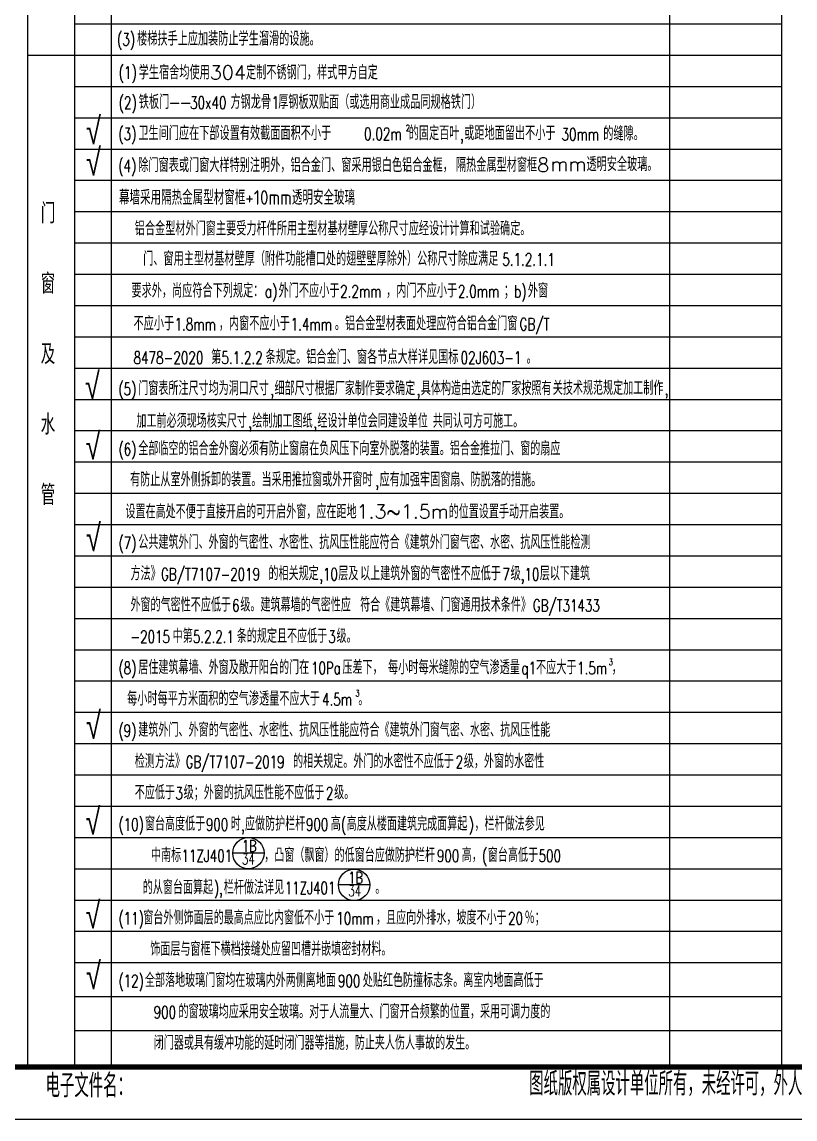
# Model space of a CAD drawing. Extents: x -1041549 to 749950, y -354245 to 17554.
# Drawn here: x -249514 to -234700, y -187337 to -166301 of the extents above; entities that cross this region are included whole.
import ezdxf

# ---------------------------------------------------------------- set-up
doc = ezdxf.new("R2010")
doc.units = 0
doc.header["$LTSCALE"] = 1000
doc.header["$MEASUREMENT"] = 0
for name, color, linetype in [('14', 1, 'Continuous'), ('DIM_IDEN', 3, 'Continuous'), ('PUB_TEXT', 7, 'Continuous'), ('PUB_TITLE', 4, 'Continuous')]:
    doc.layers.add(name, color=color, linetype=linetype)
doc.styles.add('_TCH_DIM', font='SIMPLEX', dxfattribs={"bigfont": 'GBCBIG'})
doc.styles.add('_TCH_LABEL', font='COMPLEX', dxfattribs={"bigfont": 'GBCBIG'})
doc.styles.add('hztxt', font='romand_pkpm', dxfattribs={"bigfont": 'gbcbig'})
doc.styles.get("Standard").update_dxf_attribs({"font": 'gbenor.shx', "bigfont": 'gbcbig.shx'})
doc.styles.add('天正', font='SIMPLEX', dxfattribs={"width": 0.8, "bigfont": 'HZTXT'})

# ---------------------------------------------------------------- blocks, each defined once
blk = doc.blocks.new('A$Cd685cae3')
at = {"layer": '14', "style": 'hztxt', "width": 0.85}
for s, p in [('电子文件名：', (-55, 35)), ('图纸版权属设计单位所有，未经许可，外人及外单位不得翻印复制作为其他工程之用。', (9212, 71))]:
    blk.add_text(s, height=450, rotation=359.9997, dxfattribs=at).set_placement(p)

msp = doc.modelspace()

# ---------------------------------------------------------------- linework, layer by layer
at = {"layer": 'DIM_IDEN'}
for p, q in [((-244875.9, -182238.2), (-245475.9, -182238.2)), ((-242850.2, -182848), (-243450.2, -182848))]:
    msp.add_line(p, q, dxfattribs=at)
for centre in [(-245175.9, -182238.2), (-243150.2, -182848)]:
    msp.add_circle(centre, 300, dxfattribs=at)
at = {"layer": 'PUB_TITLE'}
for p, q in [((-234955.6, -186337.4), (-234955.6, -146337.4)), ((-248505.7, -166337.4), (-234955.6, -166337.4)), ((-249405.6, -166937.4), (-234955.6, -166937.4)), ((-248505.7, -167537.4), (-234955.6, -167537.4)), ((-248505.7, -168137.4), (-234955.6, -168137.4)), ((-248505.7, -168737.4), (-234955.6, -168737.4)), ((-248505.7, -169337.4), (-234955.6, -169337.4)), ((-248505.7, -169937.4), (-234955.6, -169937.4)), ((-248505.7, -170537.4), (-234955.6, -170537.4)), ((-248505.7, -171137.4), (-234955.6, -171137.4)), ((-248505.7, -171737.4), (-234955.6, -171737.4)), ((-248505.7, -172337.4), (-234955.6, -172337.4)), ((-248505.7, -172937.4), (-234955.6, -172937.4)), ((-248505.7, -173537.4), (-234955.6, -173537.4)), ((-248505.7, -174137.4), (-234955.6, -174137.4)), ((-248505.7, -174737.4), (-234955.6, -174737.4)), ((-248505.7, -175337.4), (-234955.6, -175337.4)), ((-248505.7, -175937.4), (-234955.6, -175937.4)), ((-248505.7, -176537.4), (-234955.6, -176537.4)), ((-248505.7, -177137.4), (-234955.6, -177137.4)), ((-248505.7, -177737.4), (-234955.6, -177737.4)), ((-248505.7, -178337.4), (-234955.6, -178337.4)), ((-248505.7, -178937.4), (-234955.6, -178937.4)), ((-248505.7, -179537.4), (-234955.6, -179537.4)), ((-248505.7, -180137.4), (-234955.6, -180137.4)), ((-248505.7, -180737.4), (-234955.6, -180737.4)), ((-248505.7, -181337.4), (-234955.6, -181337.4)), ((-248505.7, -181937.4), (-234955.6, -181937.4)), ((-248505.7, -182537.4), (-234955.6, -182537.4)), ((-248505.7, -183137.4), (-234955.6, -183137.4)), ((-248505.7, -183737.4), (-234955.6, -183737.4)), ((-248505.7, -184337.4), (-234955.6, -184337.4)), ((-248505.7, -184987.4), (-234955.6, -184987.4)), ((-248505.7, -185637.4), (-234955.6, -185637.4))]:
    msp.add_line(p, q, dxfattribs=at)
for points in [[(-283355.6, -187337.4), (-223955.6, -187337.4), (-223955.6, -145337.4), (-283355.6, -145337.4)], [(-249405.6, -186337.4), (-224955.8, -186337.4), (-224955.4, -146337.4), (-249405.7, -146337.4)]]:
    msp.add_lwpolyline(points, close=True, dxfattribs=at)
at = {"layer": 'PUB_TITLE', "const_width": 100}
msp.add_lwpolyline([(-280855.6, -186337.4), (-224955.6, -186337.4), (-224955.6, -146337.4), (-280855.6, -146337.4)], close=True, dxfattribs=at)
at = {"layer": 'PUB_TITLE'}
for points in [[(-249405.7, -146337.4), (-249405.7, -186337.4)], [(-248505.7, -146337.4), (-248505.7, -186337.4)], [(-247805.7, -146383.8), (-247805.7, -186337.4)], [(-237105.6, -146337.4), (-237105.6, -186337.4)]]:
    msp.add_lwpolyline(points, dxfattribs=at)

# ---------------------------------------------------------------- block references
at = {"color": 2}
msp.add_blockref('A$Cd685cae3', (-249005.3, -186956.4), dxfattribs=at)

# ---------------------------------------------------------------- texts
at = {"layer": 'PUB_TEXT', "color": 4}
msp.add_text('幕墙采用隔热金属型材窗框+10mm透明安全玻璃', height=280, dxfattribs=at).set_placement((-247654.3, -169806.2, 0))
at = {"layer": 'PUB_TEXT', "color": 7, "style": '_TCH_LABEL', "width": 0.705882}
for s, height, p in [('1B', 224.52, (-245299.6, -182214.1)), ('34', 205.27, (-245299.6, -182455.6)), ('1B', 224.52, (-243262.3, -182823.8)), ('34', 205.27, (-243262.3, -183065.3))]:
    msp.add_text(s, height=height, dxfattribs=at).set_placement(p)
at = {"layer": 'PUB_TITLE'}
for s, height, style, width, p in [('(3)', 238, '_TCH_DIM', 0.705882, (-247692.4, -166756.5)), ('(1)', 238, '_TCH_DIM', 0.705882, (-247660.5, -167390.5)), ('(2)', 238, '_TCH_DIM', 0.705882, (-247660.5, -167968.9)), ('30x40', 238, '_TCH_DIM', 0.705882, (-246293.5, -167968.9)), ('1', 238, '_TCH_DIM', 0.705882, (-244731.1, -167968.9)), ('√', 500, '天正', 0.8, (-248287.7, -168643.9)), ('(3)', 238, '_TCH_DIM', 0.705882, (-247667.8, -168567.1)), ('2', 119, '_TCH_DIM', 0.705882, (-242158.7, -168392.1)), ('0.02m', 238, '_TCH_DIM', 0.705882, (-242958.7, -168567.1)), ('30mm', 238, '_TCH_DIM', 0.705882, (-239175.2, -168574.7)), ('√', 500, '天正', 0.8, (-248287.7, -169243.9)), (',', 238, '_TCH_DIM', 0.705882, (-241119.8, -168567.1)), ('(4)', 238, '_TCH_DIM', 0.705882, (-247669.3, -169180.5)), ('5.1.2.1.1', 238, '_TCH_DIM', 0.705882, (-240310.1, -170974.7)), ('a)', 238, '_TCH_DIM', 0.705882, (-244860.4, -171586.3)), ('2.2mm', 238, '_TCH_DIM', 0.705882, (-243416.8, -171586.3)), ('2.0mm', 238, '_TCH_DIM', 0.705882, (-241160.6, -171586.3)), ('b)', 238, '_TCH_DIM', 0.705882, (-240084, -171586.3)), ('1.8mm', 238, '_TCH_DIM', 0.705882, (-246590.4, -172216.3)), ('1.4mm', 238, '_TCH_DIM', 0.705882, (-244366.2, -172216.3)), ('GB/T', 238, '_TCH_DIM', 0.705882, (-239979.5, -172216.3)), ('8478-2020', 238, '_TCH_DIM', 0.705882, (-247376.8, -172858.8)), ('5.1.2.2', 238, '_TCH_DIM', 0.705882, (-245692.2, -172858.8)), ('02J603-1', 238, '_TCH_DIM', 0.705882, (-241108.9, -172858.8)), ('√', 495.2, '天正', 0.8, (-248307.6, -173532.1)), ('(5)', 235.7, '_TCH_DIM', 0.705882, (-247665.7, -173457.8)), (',', 235.7, '_TCH_DIM', 0.705882, (-244754.4, -173457.8)), (',', 235.7, '_TCH_DIM', 0.705882, (-241949.4, -173457.8)), (',', 235.7, '_TCH_DIM', 0.705882, (-237200.4, -173452.3)), ('√', 495.2, '天正', 0.8, (-248296.7, -174686.1)), (',', 235.7, '_TCH_DIM', 0.705882, (-245179.5, -174082.3)), (',', 235.7, '_TCH_DIM', 0.705882, (-243932.1, -174082.3)), ('(6)', 235.7, '_TCH_DIM', 0.705882, (-247664.8, -174611.8)), ('√', 500, '天正', 0.8, (-248287.7, -176443.9)), ('(7)', 235.7, '_TCH_DIM', 0.705882, (-247664.8, -176407.8)), ('GB/T7107-2019', 235.697, '_TCH_DIM', 0.705882, (-246850.3, -177007.8)), (',10', 235.7, '_TCH_DIM', 0.705882, (-243817, -177007.8)), ('7', 235.7, '_TCH_DIM', 0.705882, (-240308.7, -177007.8)), (',10', 235.7, '_TCH_DIM', 0.705882, (-239955.6, -177007.8)), ('GB/T31433', 235.7, '_TCH_DIM', 0.705882, (-239724.6, -177607.8)), ('6', 235.7, '_TCH_DIM', 0.705882, (-245487.5, -177607.8)), ('-2015', 235.7, '_TCH_DIM', 0.705882, (-247434.4, -178207.8)), ('5.2.2.1', 235.7, '_TCH_DIM', 0.705882, (-246236.9, -178207.8)), ('3', 235.7, '_TCH_DIM', 0.705882, (-243644.9, -178207.8)), ('(8)', 235.7, '_TCH_DIM', 0.705882, (-247664.8, -178807.8)), ('10Pa', 235.7, '_TCH_DIM', 0.705882, (-243974.7, -178807.8)), ('q1', 238, '_TCH_DIM', 0.705882, (-239943.7, -178809.5)), ('1.5m', 238, '_TCH_DIM', 0.705882, (-238877.3, -178809.5)), ('3', 119, '_TCH_DIM', 0.705882, (-238269.3, -178634.5)), ('4.5m', 238, '_TCH_DIM', 0.705882, (-243764.1, -179409.5)), ('3', 119, '_TCH_DIM', 0.705882, (-243124.1, -179234.5)), ('√', 500, '天正', 0.8, (-248287.7, -180043.9)), ('(9)', 235.7, '_TCH_DIM', 0.705882, (-247664.8, -180007.8)), ('GB/T7107-2019', 235.697, '_TCH_DIM', 0.705882, (-246379.2, -180607.8)), ('2', 235.7, '_TCH_DIM', 0.705882, (-241204.3, -180607.8)), ('3', 235.7, '_TCH_DIM', 0.705882, (-246573.9, -181207.8)), ('2', 235.7, '_TCH_DIM', 0.705882, (-243689.8, -181207.8)), ('√', 495.2, '天正', 0.8, (-248296.7, -181882.1)), ('(10)', 235.7, '_TCH_DIM', 0.705882, (-247664.8, -181807.8)), ('(', 235.7, '_TCH_DIM', 0.705882, (-243402.1, -181807.8)), (')', 235.7, '_TCH_DIM', 0.705882, (-240954.8, -181807.8)), ('900', 235.7, '_TCH_DIM', 0.705882, (-245989.6, -181807.8)), ('900', 235.7, '_TCH_DIM', 0.705882, (-244072.1, -181807.8)), (',', 235.7, '_TCH_DIM', 0.705882, (-245319.5, -181807.8)), ('11ZJ401', 235.7, '_TCH_DIM', 0.705882, (-246456.6, -182407.8)), ('900', 235.7, '_TCH_DIM', 0.705882, (-241562.3, -182407.8)), ('(', 235.7, '_TCH_DIM', 0.705882, (-240697.6, -182407.8)), ('500', 235.7, '_TCH_DIM', 0.705882, (-239613.2, -182407.8)), ('),', 235.7, '_TCH_DIM', 0.705882, (-245836.4, -183025.6)), ('11ZJ401', 235.7, '_TCH_DIM', 0.705882, (-244478.1, -183025.6)), ('√', 495.2, '天正', 0.8, (-248296.7, -183682.1)), ('(11)', 235.7, '_TCH_DIM', 0.705882, (-247664.8, -183607.8)), ('10mm', 235.7, '_TCH_DIM', 0.705882, (-243490.2, -183607.8)), ('20', 235.7, '_TCH_DIM', 0.705882, (-240198.7, -183607.8)), ('√', 500, '天正', 0.8, (-248287.7, -184843.9)), ('(12)', 235.7, '_TCH_DIM', 0.705882, (-247664.8, -184807.8)), ('900', 235.7, '_TCH_DIM', 0.705882, (-243458.6, -184807.8)), ('900', 235.7, '_TCH_DIM', 0.705882, (-246989.2, -185407.8))]:
    msp.add_text(s, height=height, dxfattribs=dict(at, style=style, width=width)).set_placement(p)
at = {"layer": 'PUB_TITLE', "style": '_TCH_DIM'}
for s, height, p in [('楼梯扶手上应加装防止学生溜滑的设施。', 270.071, (-247308.4, -166756.5)), ('学生宿舍均使用304定制不锈钢门，样式甲方自定', 270.071, (-247276.5, -167403.6)), ('铁板门——', 270.07, (-247276.5, -167968.9)), ('方钢龙骨', 270.07, (-245517.5, -167968.9)), ('厚钢板双贴面（或选用商业成品同规格铁门）', 270.071, (-244603.1, -167968.9)), ('卫生间门应在下部设置有效截面面积不小于', 270.071, (-247283.8, -168567.1)), ('的固定百叶', 270.07, (-242102.7, -168567.1)), ('或距地面留出不小于', 270.07, (-241039.8, -168567.1)), ('的缝隙。', 270.07, (-238375.2, -168574.7)), ('除门窗表或门窗大样特别注明外，铝合金门、窗采用银白色铝合金框，', 270.071, (-247285.3, -169180.5)), ('隔热金属型材窗框8', 270.07, (-241197, -169175.3)), ('mm透明安全玻璃。', 270.07, (-239390.3, -169162.2)), ('门', 385.8, (-249154.5, -170162.4)), ('铝合金型材外门窗主要受力杆件所用主型材基材壁厚公称尺寸应经设计计算和试验确定。', 270.071, (-247353, -170395.7)), ('门、窗用主型材基材壁厚（附件功能槽口处的翅壁壁厚除外）公称尺寸除应满足', 270.071, (-247190.9, -170974.7)), ('窗', 385.8, (-249154.5, -171512.4)), ('要求外，尚应符合下列规定：', 270.071, (-247416.1, -171586.3)), ('外门不应小于', 270.07, (-244596.4, -171586.3)), ('，内门不应小于', 270.07, (-242536.8, -171586.3)), ('；', 270.1, (-240280.6, -171586.3)), ('外窗', 270.07, (-239820, -171586.3)), ('不应小于', 270.07, (-247376.8, -172216.3)), ('，内窗不应小于', 270.07, (-245742.4, -172216.3)), ('。铝合金型材表面处理应符合铝合金门窗', 270.071, (-243518.2, -172216.3)), ('及', 385.8, (-249154.5, -172862.4)), ('第', 270.1, (-245888.8, -172858.8)), ('条规定。铝合金门、窗各节点大样详见国标', 270.071, (-244844.2, -172858.8)), ('。', 270.1, (-239844.9, -172858.8)), ('门窗表所注尺寸均为洞口尺寸', 267.457, (-247285.4, -173457.8)), ('细部尺寸根据厂家制作要求确定', 267.457, (-244675.1, -173457.8)), ('具体构造由选定的厂家按照有', 267.457, (-241870.2, -173457.8)), ('关技术规范规定加工制作', 267.457, (-239342, -173452.3)), ('水', 385.8, (-249154.5, -174212.4)), ('加工前必须现场核实尺寸', 267.457, (-247321.1, -174082.3)), ('绘制加工图纸', 267.46, (-245100.3, -174082.3)), ('经设计单位会同建设单位', 267.457, (-243852.9, -174082.3)), ('共同认可方可施工。', 267.46, (-241642, -174082.3)), ('管', 385.8, (-249154.5, -175562.4)), ('公共建筑外门、外窗的气密性、水密性、抗风压性能应符合《建筑外门窗气密、水密、抗风压性能检测', 267.457, (-247284.5, -176407.8)), ('方法》', 267.46, (-247434.4, -177007.8)), ('的相关规定', 267.46, (-244790.5, -177007.8)), ('层及', 267.46, (-243452.6, -177007.8)), ('以上建筑外窗的气密性不应低于', 267.457, (-243034.4, -177007.8)), ('级', 267.5, (-240150.3, -177007.8)), ('层以下建筑', 267.46, (-239591.1, -177007.8)), ('外窗的气密性不应低于', 267.46, (-247434.4, -177607.8)), ('级。建筑幕墙的气密性应', 267.457, (-245329, -177607.8)), ('符合《建筑幕墙、门窗通用技术条件》', 267.457, (-243034.4, -177607.8)), ('中第', 267.46, (-246626.3, -178207.8)), ('条的规定且不应低于', 267.46, (-245397.1, -178207.8)), ('级。', 267.46, (-243486.5, -178207.8)), ('居住建筑幕墙、外窗及敞开阳台的门在', 267.457, (-247284.5, -178807.8)), ('压差下，', 267.46, (-243372.6, -178807.8)), ('每小时每米缝隙的空气渗透量', 270.071, (-242499.4, -178809.5)), ('不应大于', 270.07, (-239663.7, -178809.5)), ('，', 270.1, (-238213.3, -178809.5)), ('每小时每平方米面积的空气渗透量不应大于', 270.071, (-247499.4, -179409.5)), ('。', 270.1, (-243068.1, -179409.5)), ('建筑外门、外窗的气密性、水密性、抗风压性能应符合《建筑外门窗气密、水密、抗风压性能', 267.457, (-247284.5, -180007.8)), ('检测方法》', 267.46, (-247352.7, -180607.8)), ('的相关规定。外门的水密性不应低于', 267.457, (-244319.3, -180607.8)), ('级，外窗的水密性', 267.46, (-241045.8, -180607.8)), ('不应低于', 267.46, (-247352.7, -181207.8)), ('级；外窗的抗风压性能不应低于', 267.457, (-246415.5, -181207.8)), ('级。', 267.46, (-243531.3, -181207.8)), ('窗台高度低于', 267.46, (-247157.7, -181807.8)), ('时', 267.5, (-245514.2, -181807.8)), ('应做防护栏杆', 267.46, (-245240.3, -181807.8)), ('高', 267.5, (-243596.8, -181807.8)), ('高度从楼面建筑完成面算起', 267.457, (-243291.2, -181807.8)), ('，栏杆做法参见', 267.46, (-240843.9, -181807.8)), ('中南标', 267.46, (-247040.7, -182407.8)), ('，凸窗（飘窗）的低窗台应做防护栏杆', 267.457, (-244872.1, -182407.8)), ('高，', 267.46, (-241087, -182407.8)), ('窗台高低于', 267.46, (-240586.7, -182407.8)), ('的从窗台面算起', 267.46, (-247199.2, -183025.6)), ('栏杆做法详见', 267.46, (-245646.2, -183025.6)), ('。', 267.5, (-242743, -183025.6)), ('窗台外侧饰面层的最高点应比内窗低不小于', 267.457, (-247189.4, -183607.8)), ('，且应向外排水，坡度不小于', 267.457, (-242729.7, -183607.8)), ('％；', 267.46, (-239881.8, -183607.8)), ('饰面层与窗框下横档接缝处应留凹槽并嵌填密封材料。', 267.457, (-247055.3, -184207.8)), ('全部落地玻璃门窗均在玻璃内外两侧离地面', 267.457, (-247157.7, -184807.8)), ('处贴红色防撞标志条。离室内地面高低于', 267.457, (-242983.2, -184807.8)), ('的窗玻璃均应采用安全玻璃。对于人流量大、门窗开合频繁的位置，采用可调力度的', 267.457, (-246513.8, -185407.8)), ('闭门器或具有缓冲功能的延时闭门器等措施，防止夹人伤人事故的发生。', 267.457, (-246989.2, -186007.8))]:
    msp.add_text(s, height=height, dxfattribs=at).set_placement(p)
at = {"layer": 'PUB_TITLE', "color": 4, "style": '_TCH_DIM'}
for s, height, p in [('全部临空的铝合金外窗必须有防止窗扇在负风压下向室外脱落的装置。铝合金推拉门、窗的扇应', 267.457, (-247284.5, -174611.8)), ('有防止从室外侧拆卸的装置。当采用推拉窗或外开窗时', 269.123, (-247443.6, -175207.8)), ('应有加强牢固窗扇、防脱落的措施。', 269.123, (-242662.2, -175207.8)), ('设置在高处不便于直接开启的可开启外窗，应在距地1.3~1.5m的位置设置手动开启装置。', 267.457, (-247531.4, -175823.1))]:
    msp.add_text(s, height=height, dxfattribs=at).set_placement(p)
at = {"layer": 'PUB_TITLE', "color": 6, "style": '_TCH_DIM', "width": 0.705882}
msp.add_text(',', height=237.2, dxfattribs=at).set_placement((-242741.9, -175207.8))

doc.saveas('drawing.dxf')
